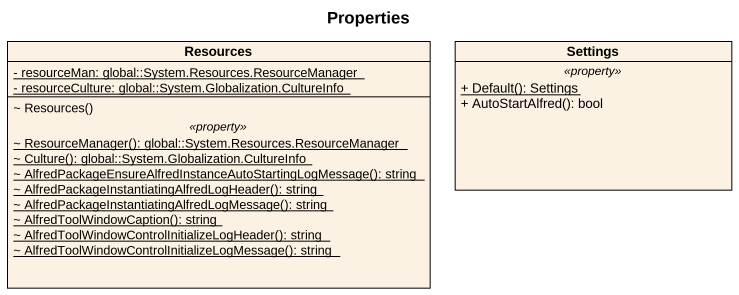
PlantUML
@startuml
title Properties
hide circle
hide empty members
skinparam classAttributeIconSize 0
class Resources {
  {static} - resourceMan: global::System.Resources.ResourceManager
  {static} - resourceCulture: global::System.Globalization.CultureInfo
  --
  ~ Resources()
  .. <<property>> ..
  {static} ~ ResourceManager(): global::System.Resources.ResourceManager
  {static} ~ Culture(): global::System.Globalization.CultureInfo
  {static} ~ AlfredPackageEnsureAlfredInstanceAutoStartingLogMessage(): string
  {static} ~ AlfredPackageInstantiatingAlfredLogHeader(): string
  {static} ~ AlfredPackageInstantiatingAlfredLogMessage(): string
  {static} ~ AlfredToolWindowCaption(): string
  {static} ~ AlfredToolWindowControlInitializeLogHeader(): string
  {static} ~ AlfredToolWindowControlInitializeLogMessage(): string
}
class Settings {
  .. <<property>> ..
  {static} + Default(): Settings
  + AutoStartAlfred(): bool
}
@enduml
